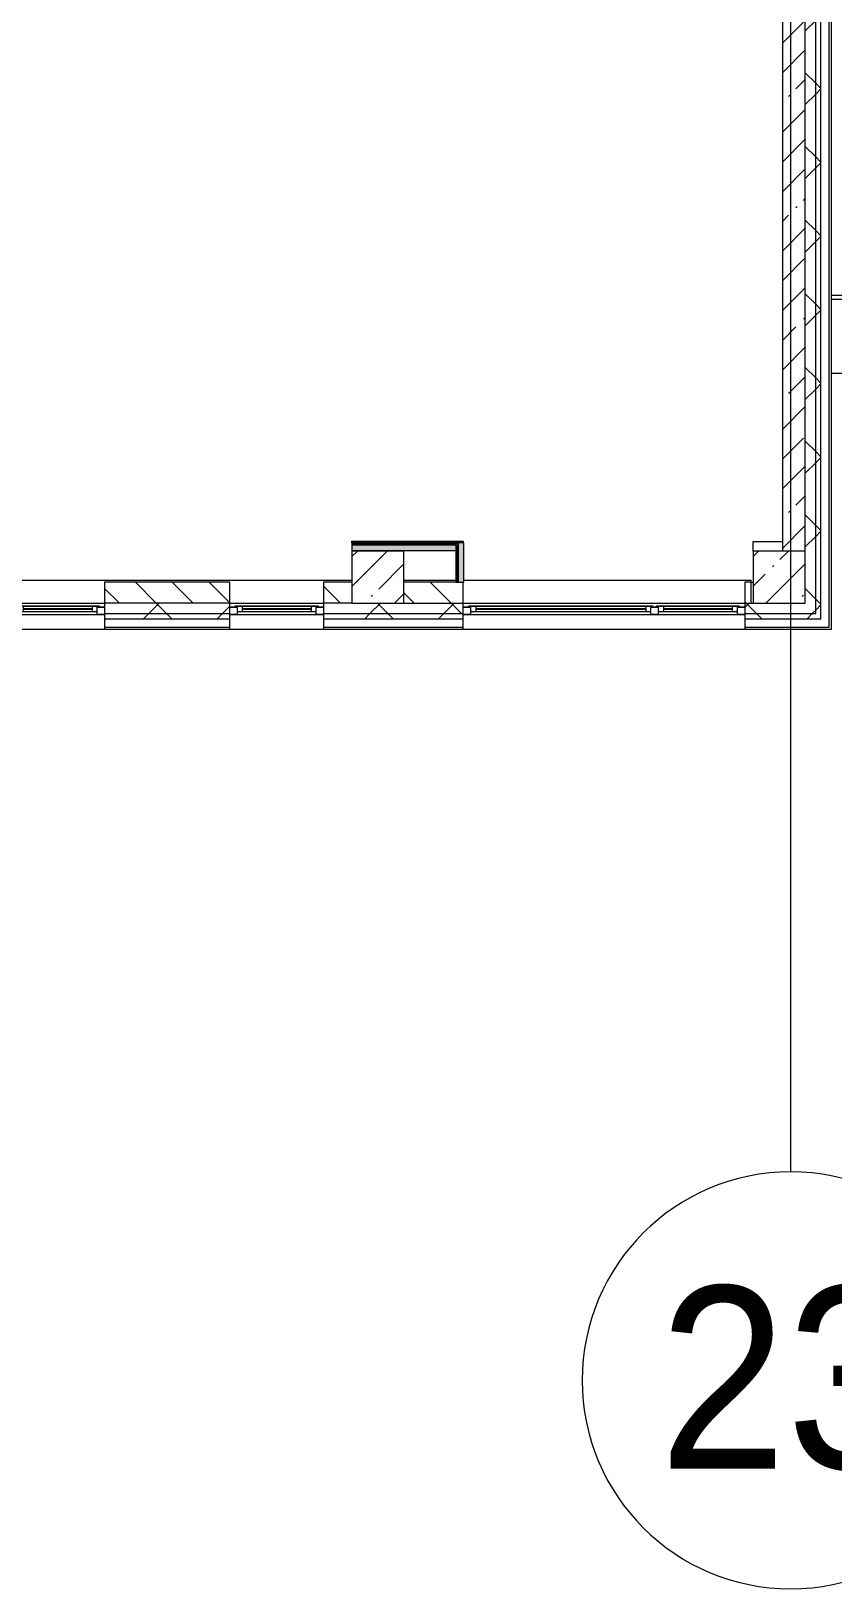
# Model space of a CAD drawing. Header units: millimetres. Extents: x -3129 to 197107, y -8553 to 29000.
# Drawn here: x 147373 to 155062, y -5906 to 9037 of the extents above; entities that cross this region are included whole.
import ezdxf

# ---------------------------------------------------------------- set-up
doc = ezdxf.new("R2010")
doc.units = ezdxf.units.MM
for name, color, linetype, lineweight, true_color in [('A-FLOR-3', 7, 'Continuous', 5, 0xaaaaaa), ('I-WALL-4', 7, 'Continuous', 5, 0xe7e7e7), ('I-WALL-5', 7, 'Continuous', 9, 0xe7e7e7)]:
    doc.layers.add(name, color=color, linetype=linetype, lineweight=lineweight, true_color=true_color)
for name, color, linetype, lineweight in [('A-GENM-1', 7, 'Continuous', 5), ('A-GLAZ-1', 7, 'Continuous', 5), ('A-WALL', 7, 'Continuous', 9), ('A-WALL-6', 7, 'Continuous', 5), ('I-WALL-6', 7, 'Continuous', 5), ('S-COLS-2', 7, 'Continuous', 5), ('Оси', 7, 'Continuous', 9), ('Оси-1', 7, 'Continuous', 20)]:
    doc.layers.add(name, color=color, linetype=linetype, lineweight=lineweight)
doc.styles.add('Arial_1', font='arial.ttf', dxfattribs={"width": 0.9, "height": 1750})
pattern_1 = [(45, (70097.43, 0), (-353.5534, 353.5534), []), (135, (70097.43, 0), (-353.5534, -353.5534), [])]
pattern_2 = [(135, (70097.43, 0), (-176.7767, -176.7767), [])]
pattern_3 = [(45, (70097.4, 0), (-530.33, 530.33), []), (135, (70097.4, 0), (-530.33, -530.33), [])]

# ---------------------------------------------------------------- blocks, each defined once
blk = doc.blocks.new('BSC_Колонна _Прямоугольная - 500х500-V97-2_1_1_птичка')
at = {"layer": 'S-COLS-2'}
h = blk.add_hatch(dxfattribs=at)
h.set_pattern_fill('FP_120', color=256, style=0, pattern_type=2)
h.set_pattern_definition([(45, (-80600, -3800), (-285.1231, 285.1231), []), (45, (-80314.88, -3800), (-285.1231, 285.1231), [504.031, -100.806, 16.764, -84.042])])
h.paths.add_polyline_path([(-121, -250), (250, -250), (250, 250), (-250, 250), (-250, -250)])
for p, q in [((250, 250), (-250, 250)), ((-250, 250), (-250, -250)), ((250, -250), (250, 250)), ((-250, -250), (250, -250))]:
    blk.add_line(p, q, dxfattribs=at)
blk = doc.blocks.new('120_Окно_СКБ_2Ст - 120_Окно_СКБ_2Ст 2700х2500 _мал створка слева_-22808065-2_1_1_птичка')
at = {"layer": 'A-GLAZ-1'}
for p, q in [((-1350, -75), (-1350, -5)), ((-1350, -5), (-1280, -5)), ((1350, -5), (-1350, -5)), ((-1280, -75), (-1350, -75)), ((-1350, -75), (-1300, -75)), ((-1280, -75), (-1300, -75)), ((-1300, -75), (-1300, -85)), ((-1300, -85), (-500, -85)), ((-500, -85), (-1300, -85)), ((-1280, -5), (-1280, -75)), ((-520, -35), (-1280, -35)), ((-1280, -35), (-1280, -75)), ((-1230, -85), (-1230, -35)), ((-1230, -55), (-570, -55)), ((-570, -65), (-1230, -65)), ((-570, -85), (-570, -35)), ((-520, -75), (-520, -5)), ((-520, -5), (-450, -5)), ((-520, -75), (-520, -35)), ((-450, -75), (-520, -75)), ((-500, -75), (-520, -75)), ((-500, -75), (-470, -75)), ((-500, -85), (-500, -75)), ((-450, -75), (-470, -75)), ((-470, -75), (-470, -85)), ((-470, -85), (1300, -85)), ((1300, -85), (-470, -85)), ((-450, -5), (-450, -75)), ((1280, -35), (-450, -35)), ((-450, -35), (-450, -75)), ((-400, -85), (-400, -35)), ((-400, -55), (1230, -55)), ((1230, -65), (-400, -65)), ((1230, -85), (1230, -35)), ((1280, -75), (1280, -5)), ((1280, -5), (1350, -5)), ((1280, -75), (1280, -35)), ((1350, -75), (1280, -75)), ((1300, -75), (1280, -75)), ((1300, -75), (1350, -75)), ((1300, -85), (1300, -75)), ((1350, -5), (1350, -75))]:
    blk.add_line(p, q, dxfattribs=at)
blk = doc.blocks.new('120_Окно_СКБ_1Ст - 120_Окно_СКБ_1Ст 900х2500_h_-19906150-2_1_1_птичка')
at = {"layer": 'A-GLAZ-1'}
for p, q in [((-450, -75), (-450, -5)), ((-450, -5), (-380, -5)), ((450, -5), (-450, -5)), ((-380, -75), (-450, -75)), ((-450, -75), (-400, -75)), ((-380, -75), (-400, -75)), ((-400, -75), (-400, -85)), ((-400, -85), (400, -85)), ((400, -85), (-400, -85)), ((-380, -5), (-380, -75)), ((380, -35), (-380, -35)), ((-380, -35), (-380, -75)), ((-330, -85), (-330, -35)), ((-330, -55), (330, -55)), ((330, -65), (-330, -65)), ((330, -85), (330, -35)), ((380, -75), (380, -5)), ((380, -5), (450, -5)), ((380, -75), (380, -35)), ((450, -75), (380, -75)), ((400, -75), (380, -75)), ((400, -75), (450, -75)), ((400, -85), (400, -75)), ((450, -5), (450, -75))]:
    blk.add_line(p, q, dxfattribs=at)
blk = doc.blocks.new('парапет9 - парапет-22867712-2_1_1_птичка')
at = {"layer": 'A-GENM-1'}
for p, q in [((89202, 8002), (84950, 8002)), ((89202, 7964), (84950, 7964)), ((84950, 7255), (89202, 7255))]:
    blk.add_line(p, q, dxfattribs=at)
blk = doc.blocks.new('BSC_Колонна _Прямоугольная - 500х500-V205-2_1_1_птичка')
at = {"layer": 'S-COLS-2'}
h = blk.add_hatch(dxfattribs=at)
h.set_pattern_fill('FP_217', color=256, style=0, pattern_type=2)
h.set_pattern_definition([(45, (-84450, -3800), (-285.1231, 285.1231), []), (45, (-84164.88, -3800), (-285.1231, 285.1231), [504.031, -100.806, 16.764, -84.042])])
h.paths.add_polyline_path([(-250, -250), (250, -250), (250, 250), (-250, 250), (-250, -99)])
for p, q in [((250, 250), (-250, 250)), ((-250, 250), (-250, -250)), ((250, -250), (250, 250)), ((-250, -250), (250, -250))]:
    blk.add_line(p, q, dxfattribs=at)
blk = doc.blocks.new('Ось сетки - D8-29747960-2_1_1_птичка')
at = {"layer": 'Оси-1'}
for start, end in [(360, 180), (180, 360)]:
    blk.add_arc((0, 0), 4, start, end, dxfattribs=at)

msp = doc.modelspace()

# ---------------------------------------------------------------- hatches: boundary and pattern name
at = {"layer": 'A-WALL-6'}
h = msp.add_hatch(dxfattribs=at)
h.set_pattern_fill('FP_124', color=256, style=0, pattern_type=2)
h.set_pattern_definition(pattern_1)
h.paths.add_polyline_path([(154797.4, 3450), (154897.4, 3450), (154897.4, 10250), (154797.4, 10250), (154797.4, 3550)])
h = msp.add_hatch(dxfattribs=at)
h.set_pattern_fill('FP_124', color=256, style=0, pattern_type=2)
h.set_pattern_definition(pattern_1)
h.paths.add_polyline_path([(154947.4, 3400), (154947.4, 10250), (154897.4, 10250), (154897.4, 3400)])
h = msp.add_hatch(dxfattribs=at)
h.set_pattern_fill('FP_134', color=256, style=0, pattern_type=2)
h.set_pattern_definition(pattern_2)
h.paths.add_polyline_path([(150177.4, 3550), (150447.4, 3550), (150447.4, 3750), (150177.4, 3750), (150177.4, 3701.2)])
h.paths.add_polyline_path([(149277.4, 3550), (149277.4, 3750), (148077.4, 3750), (148077.4, 3550), (148720.9, 3550)])
h.paths.add_polyline_path([(147177.4, 3550), (147177.4, 3750), (146077.4, 3750), (146077.4, 3550), (146865.9, 3550)])
h = msp.add_hatch(dxfattribs=at)
h.set_pattern_fill('FP_134', color=256, style=0, pattern_type=2)
h.set_pattern_definition(pattern_2)
h.paths.add_polyline_path([(151503.5, 3550), (151517.4, 3550), (151517.4, 3750), (150947.4, 3750), (150947.4, 3550)])
h.paths.add_polyline_path([(154277.4, 3550), (154277.4, 3750), (154217.4, 3750), (154217.4, 3550)])
h = msp.add_hatch(dxfattribs=at)
h.set_pattern_fill('FP_124', color=256, style=0, pattern_type=2)
h.set_pattern_definition(pattern_1)
h.paths.add_polyline_path([(151503.5, 3450), (151517.4, 3450), (151517.4, 3550), (150177.4, 3550), (150177.4, 3450), (150576, 3450)])
h.paths.add_polyline_path([(154217.4, 3450), (154797.4, 3450), (154797.4, 3550), (154217.4, 3550)])
h.paths.add_polyline_path([(146077.4, 3450), (147177.4, 3450), (147177.4, 3550), (145797.4, 3550), (145797.4, 3450), (145938.4, 3450)])
h.paths.add_polyline_path([(148077.4, 3450), (149277.4, 3450), (149277.4, 3550), (148077.4, 3550)])
h = msp.add_hatch(dxfattribs=at)
h.set_pattern_fill('FP_124', color=256, style=0, pattern_type=2)
h.set_pattern_definition(pattern_1)
h.paths.add_polyline_path([(154897.4, 3400), (154897.4, 3450), (154217.4, 3450), (154217.4, 3400), (154797.4, 3400)])
h.paths.add_polyline_path([(146865.9, 3400), (147177.4, 3400), (147177.4, 3450), (145797.4, 3450), (145797.4, 3400), (145938.4, 3400)])
h.paths.add_polyline_path([(148077.4, 3400), (149277.4, 3400), (149277.4, 3450), (148077.4, 3450)])
h.paths.add_polyline_path([(151503.5, 3400), (151517.4, 3400), (151517.4, 3450), (150177.4, 3450), (150177.4, 3400), (150576, 3400)])
at = {"layer": 'I-WALL-4'}
msp.add_hatch(color=256, dxfattribs=at).paths.add_polyline_path([(151447.4, 4055), (151447.4, 4105), (150447.4, 4105), (150447.4, 4055), (150576, 4055)])
at = {"layer": 'I-WALL-5'}
msp.add_hatch(color=256, dxfattribs=at).paths.add_polyline_path([(151503.5, 3750), (151522.4, 3750), (151522.4, 4130), (151472.4, 4130), (151472.4, 3750)])
at = {"layer": 'I-WALL-6'}
h = msp.add_hatch(dxfattribs=at)
h.set_pattern_fill('FP_132', color=256, style=0, pattern_type=2)
h.set_pattern_definition([(45, (70097.43, 0), (-285.1231, 285.1231), []), (45, (70382.56, 0), (-285.1231, 285.1231), [504.031, -100.806, 16.764, -84.042])])
h.paths.add_polyline_path([(154797.4, 4050), (154797.4, 10900), (154577.4, 10900), (154577.4, 4050)])
h.paths.add_polyline_path([(154577.4, 11550), (154797.4, 11550), (154797.4, 15150), (154577.4, 15150), (154577.4, 12200)])
h = msp.add_hatch(dxfattribs=at)
h.set_pattern_fill('FP_228', color=256, style=0, pattern_type=2)
h.set_pattern_definition(pattern_3)
h.paths.add_polyline_path([(151459.9, 4117.5), (151472.4, 4117.5), (151472.4, 4130), (150447.4, 4130), (150447.4, 4117.5), (150576, 4117.5)])
h = msp.add_hatch(dxfattribs=at)
h.set_pattern_fill('FP_228', color=256, style=0, pattern_type=2)
h.set_pattern_definition(pattern_3)
h.paths.add_polyline_path([(151447.4, 4105), (151459.9, 4105), (151459.9, 4117.5), (150447.4, 4117.5), (150447.4, 4105), (150576, 4105)])
h = msp.add_hatch(dxfattribs=at)
h.set_pattern_fill('FP_228', color=256, style=0, pattern_type=2)
h.set_pattern_definition(pattern_3)
h.paths.add_polyline_path([(151447.4, 3750), (151459.9, 3750), (151459.9, 4105), (151447.4, 4105), (151447.4, 4055)])
h = msp.add_hatch(dxfattribs=at)
h.set_pattern_fill('FP_228', color=256, style=0, pattern_type=2)
h.set_pattern_definition(pattern_3)
h.paths.add_polyline_path([(151459.9, 3750), (151472.4, 3750), (151472.4, 4117.5), (151459.9, 4117.5), (151459.9, 4055)])

# ---------------------------------------------------------------- linework, layer by layer
at = {"layer": 'A-FLOR-3'}
for p, q in [((150447.4, 4130), (150447.4, 4145)), ((150447.4, 4145), (151517.4, 4145)), ((151517.4, 4145), (151517.4, 4130)), ((154297.4, 4050), (154297.4, 4140)), ((154297.4, 4140), (154577.4, 4140)), ((154277.4, 3750), (154297.4, 3750))]:
    msp.add_line(p, q, dxfattribs=at)
at = {"layer": 'A-WALL'}
for p, q in [((154897.4, 3450), (154897.4, 10250)), ((154947.4, 3400), (154947.4, 10250)), ((155027.4, 3320), (155027.4, 10250)), ((151459.9, 4117.5), (150447.4, 4117.5)), ((151447.4, 4105), (150447.4, 4105)), ((151447.4, 4105), (151447.4, 4055)), ((151459.9, 3750), (151459.9, 4117.5)), ((151472.4, 3750), (151472.4, 4130)), ((149277.4, 3550), (148077.4, 3550)), ((148077.4, 3450), (149277.4, 3450)), ((150447.4, 3550), (150177.4, 3550)), ((150177.4, 3450), (151517.4, 3450)), ((150947.4, 3550), (151517.4, 3550)), ((154217.4, 3550), (154277.4, 3550)), ((154217.4, 3450), (154897.4, 3450)), ((148077.4, 3400), (149277.4, 3400)), ((148077.4, 3320), (149277.4, 3320)), ((150177.4, 3400), (151517.4, 3400)), ((150177.4, 3320), (151517.4, 3320)), ((154217.4, 3400), (154947.4, 3400)), ((154217.4, 3320), (155027.4, 3320))]:
    msp.add_line(p, q, dxfattribs=at)
at = {"layer": 'A-WALL-6'}
for p, q in [((155047.4, 3300), (155047.4, 10400)), ((154797.4, 4050), (154797.4, 4050)), ((148077.4, 3750), (148077.4, 3300)), ((149277.4, 3750), (148077.4, 3750)), ((149277.4, 3300), (149277.4, 3750)), ((150177.4, 3750), (150177.4, 3300)), ((150447.4, 3750), (150177.4, 3750)), ((151447.4, 3750), (150947.4, 3750)), ((151517.4, 3300), (151517.4, 3750)), ((154217.4, 3750), (154217.4, 3300)), ((154277.4, 3750), (154217.4, 3750)), ((154277.4, 3550), (154277.4, 3750)), ((147177.4, 3550), (148077.4, 3550)), ((149277.4, 3550), (150177.4, 3550)), ((151517.4, 3550), (154297.4, 3550)), ((145955.4, 3300), (155027.4, 3300)), ((155027.4, 3300), (155047.4, 3300))]:
    msp.add_line(p, q, dxfattribs=at)
at = {"layer": 'I-WALL-6'}
for p, q in [((154577.4, 10900), (154577.4, 4050)), ((154797.4, 4050), (154797.4, 10900)), ((151522.4, 4130), (150447.4, 4130)), ((150447.4, 4130), (150447.4, 4055)), ((150447.4, 4055), (151447.4, 4055)), ((151447.4, 4055), (151447.4, 3750)), ((151522.4, 3750), (151522.4, 4130)), ((146351, 3770), (150447.4, 3770)), ((150947.4, 3770), (151447.4, 3770)), ((151447.4, 3750), (151522.4, 3750)), ((151522.4, 3770), (154277.4, 3770)), ((154277.4, 3750), (154277.4, 3770))]:
    msp.add_line(p, q, dxfattribs=at)
at = {"layer": 'Оси'}
msp.add_line((154657.4, -1906.3), (154657.4, 9979), dxfattribs=at)

# ---------------------------------------------------------------- block references
at = {"layer": 'A-GENM-1'}
msp.add_blockref('парапет9 - парапет-22867712-2_1_1_птичка', (70097.4, -1500), dxfattribs=at)
at = {"layer": 'A-GLAZ-1', "rotation": 180}
for name, p in [('120_Окно_СКБ_1Ст - 120_Окно_СКБ_1Ст 900х2500_h_-19906150-2_1_1_птичка', (147627.4, 3435)), ('120_Окно_СКБ_1Ст - 120_Окно_СКБ_1Ст 900х2500_h_-19906150-2_1_1_птичка', (149727.4, 3435)), ('120_Окно_СКБ_2Ст - 120_Окно_СКБ_2Ст 2700х2500 _мал створка слева_-22808065-2_1_1_птичка', (152867.4, 3435))]:
    msp.add_blockref(name, p, dxfattribs=at)
at = {"layer": 'S-COLS-2'}
for name, p in [('BSC_Колонна _Прямоугольная - 500х500-V97-2_1_1_птичка', (150697.4, 3800)), ('BSC_Колонна _Прямоугольная - 500х500-V205-2_1_1_птичка', (154547.4, 3800))]:
    msp.add_blockref(name, p, dxfattribs=at)
at = {"layer": 'Оси-1', "xscale": 499.9999999999995, "yscale": 499.9999999999995, "zscale": 499.9999999999995}
msp.add_blockref('Ось сетки - D8-29747960-2_1_1_птичка', (154657.4, -3906.3), dxfattribs=at)

# ---------------------------------------------------------------- texts
at = {"layer": 'Оси', "insert": (153394.4, -3003), "char_height": 1750, "width": 3030.379, "attachment_point": 1, "style": 'Arial_1'}
msp.add_mtext('23', dxfattribs=at)

doc.saveas('drawing.dxf')
